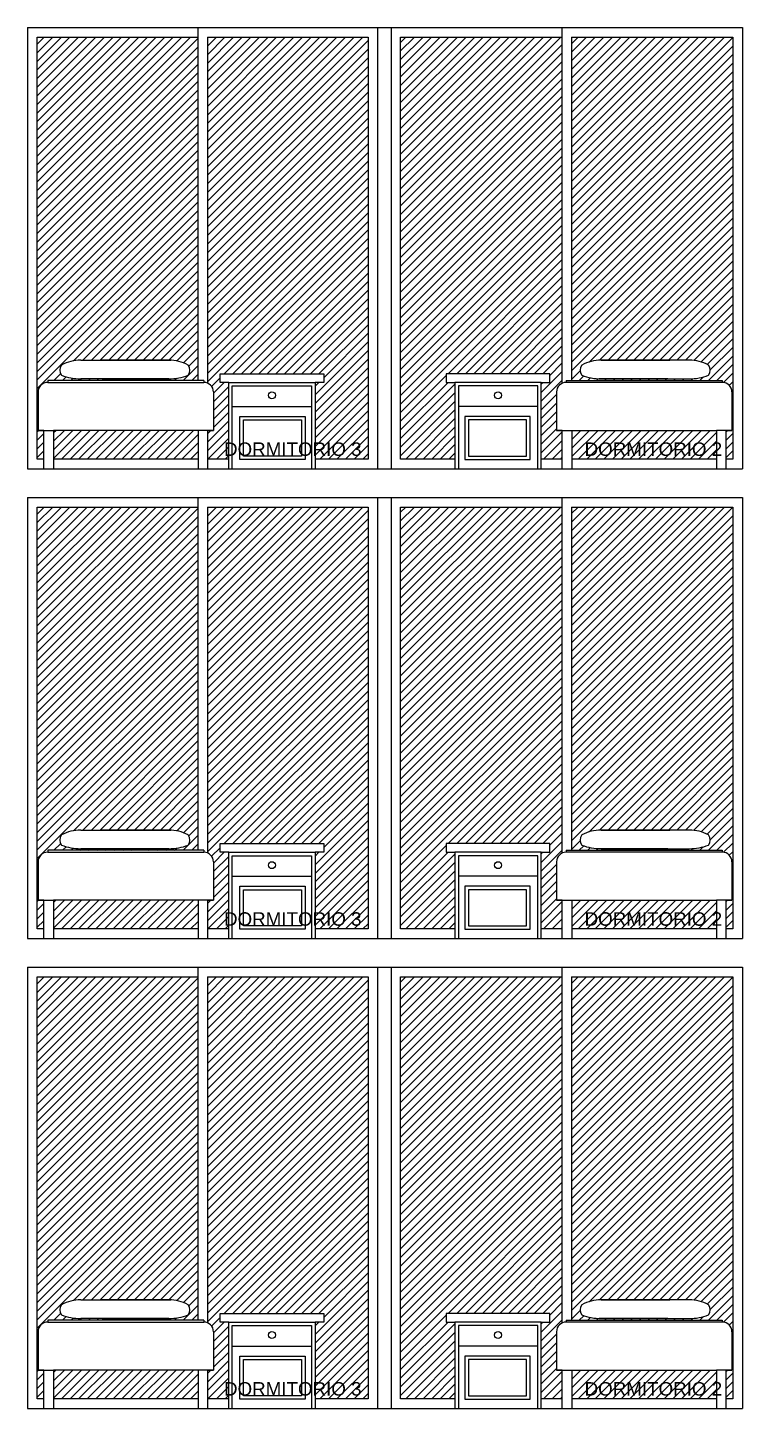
# Model space of a CAD drawing. Header units: millimetres. Extents: x 1217 to 2428, y 234 to 779.
# Drawn here: x 2255.97 to 2259.7, y 404.35 to 411.55 of the extents above; entities that cross this region are included whole.
import ezdxf

# ---------------------------------------------------------------- set-up
doc = ezdxf.new("R2010")
doc.units = ezdxf.units.MM
for name, color, linetype in [('0.1', 251, 'Continuous'), ('0.3', 6, 'Continuous'), ('MURO', 5, 'Continuous'), ('Texto', 1, 'Continuous')]:
    doc.layers.add(name, color=color, linetype=linetype)
doc.styles.get("Standard").update_dxf_attribs({"font": 'arial.ttf'})
pattern_1 = [(45, (422.33998, -292.823548), (-0.0224506403, 0.0224506403), [])]
pattern_2 = [(45, (422.33998, -290.373547), (-0.0224506403, 0.0224506403), [])]
pattern_3 = [(45, (422.33998, -287.923547), (-0.0224506403, 0.0224506403), [])]

msp = doc.modelspace()

# ---------------------------------------------------------------- hatches: boundary and pattern name
at = {"layer": '0.1', "ltscale": 3}
h = msp.add_hatch(dxfattribs=at)
h.set_pattern_fill('ANSI31', color=256, scale=0.01)
h.set_pattern_definition(pattern_3)
h.paths.add_polyline_path([(2257.07145, 411.50099), (2257.74959, 411.50099), (2257.74959, 409.30099), (2257.4732, 409.30099), (2257.4732, 409.70099), (2257.5182, 409.70099), (2257.5182, 409.74599), (2257.4732, 409.74599), (2257.07145, 409.74599)])
h.paths.add_polyline_path([(2256.912, 411.50099), (2257.07145, 411.50099), (2257.07145, 409.74599), (2256.9782, 409.74599), (2256.9782, 409.70099), (2257.0232, 409.70099), (2257.0232, 409.30099), (2256.91338, 409.30099), (2256.91338, 409.45099), (2256.94338, 409.45099), (2256.94338, 409.65099, 0.3063972), (2256.912, 409.6974)])
h.paths.add_polyline_path([(2256.02441, 411.50099), (2256.862, 411.50099), (2256.862, 409.71099), (2256.07897, 409.71099), (2256.07898, 409.70099, 0.4142136), (2256.02898, 409.65099), (2256.02898, 409.45099), (2256.05898, 409.45099), (2256.05898, 409.30099), (2256.02441, 409.30099)])
h.paths.add_polyline_path([(2256.15083, 409.73802, -0.340832), (2256.15083, 409.7911, -0.1255988), (2256.25178, 409.81687), (2256.71083, 409.81687, -0.1255988), (2256.81178, 409.7911, -0.340832), (2256.81178, 409.73802, -0.0910283), (2256.71083, 409.71948), (2256.25178, 409.71948, -0.0910283)], flags=16)
h.paths.add_polyline_path([(2256.10898, 409.45099), (2256.86338, 409.45099), (2256.86338, 409.30099), (2256.10898, 409.30099)])
h.paths.add_polyline_path([(2257.7347, 409.27919), (2256.98256, 409.27919), (2256.98256, 409.42344), (2257.7347, 409.42344)], flags=9)
h = msp.add_hatch(dxfattribs=at)
h.set_pattern_fill('ANSI31', color=256, scale=0.01)
h.set_pattern_definition(pattern_3)
h.paths.add_polyline_path([(2258.81057, 411.50099), (2259.65155, 411.50099), (2259.64698, 409.65099, 0.4142136), (2259.59698, 409.70099), (2259.59699, 409.71099), (2258.81057, 409.71099)])
h.paths.add_polyline_path([(2258.86418, 409.73802, -0.340832), (2258.86418, 409.7911, -0.1255988), (2258.96513, 409.81687), (2259.32258, 409.81687), (2259.42418, 409.81687, -0.1255988), (2259.52513, 409.7911, -0.340832), (2259.52513, 409.73802, -0.0910283), (2259.42418, 409.71948), (2258.96513, 409.71948, -0.0910283)], flags=16)
h.paths.add_polyline_path([(2258.81258, 409.45099), (2259.56698, 409.45099), (2259.56698, 409.30099), (2258.81258, 409.30099)])
h.paths.add_polyline_path([(2259.61698, 409.45099), (2259.64698, 409.45099), (2259.64698, 409.65099), (2259.65155, 411.50099), (2259.65155, 409.30099), (2259.61698, 409.30099)])
h.paths.add_polyline_path([(2257.91959, 411.50099), (2258.76057, 411.50099), (2258.76057, 409.69589, 0.2861952), (2258.73258, 409.65099), (2258.73258, 409.45099), (2258.76258, 409.45099), (2258.76258, 409.30099), (2258.65276, 409.30099), (2258.65276, 409.70099), (2258.69776, 409.70099), (2258.69776, 409.74599), (2258.20276, 409.74599), (2258.15776, 409.74599), (2258.15776, 409.70099), (2258.20276, 409.70099), (2258.20276, 409.30099), (2257.91959, 409.30099)])
h = msp.add_hatch(dxfattribs=at)
h.set_pattern_fill('ANSI31', color=256, scale=0.01)
h.set_pattern_definition(pattern_2)
h.paths.add_polyline_path([(2257.07145, 409.05099), (2257.74959, 409.05099), (2257.74959, 406.85099), (2257.4732, 406.85099), (2257.4732, 407.25099), (2257.5182, 407.25099), (2257.5182, 407.29599), (2257.4732, 407.29599), (2257.07145, 407.29599)])
h.paths.add_polyline_path([(2256.912, 409.05099), (2257.07145, 409.05099), (2257.07145, 407.29599), (2256.9782, 407.29599), (2256.9782, 407.25099), (2257.0232, 407.25099), (2257.0232, 406.85099), (2256.91338, 406.85099), (2256.91338, 407.00099), (2256.94338, 407.00099), (2256.94338, 407.20099, 0.3063972), (2256.912, 407.2474)])
h.paths.add_polyline_path([(2256.02441, 409.05099), (2256.862, 409.05099), (2256.862, 407.26099), (2256.07897, 407.26099), (2256.07898, 407.25099, 0.4142136), (2256.02898, 407.20099), (2256.02898, 407.00099), (2256.05898, 407.00099), (2256.05898, 406.85099), (2256.02441, 406.85099)])
h.paths.add_polyline_path([(2256.15083, 407.28802, -0.340832), (2256.15083, 407.3411, -0.1255988), (2256.25178, 407.36687), (2256.71083, 407.36687, -0.1255988), (2256.81178, 407.3411, -0.340832), (2256.81178, 407.28802, -0.0910283), (2256.71083, 407.26948), (2256.25178, 407.26948, -0.0910283)], flags=16)
h.paths.add_polyline_path([(2256.10898, 407.00099), (2256.86338, 407.00099), (2256.86338, 406.85099), (2256.10898, 406.85099)])
h.paths.add_polyline_path([(2257.7347, 406.82919), (2256.98256, 406.82919), (2256.98256, 406.97344), (2257.7347, 406.97344)], flags=9)
h = msp.add_hatch(dxfattribs=at)
h.set_pattern_fill('ANSI31', color=256, scale=0.01)
h.set_pattern_definition(pattern_2)
h.paths.add_polyline_path([(2258.81057, 409.05099), (2259.65155, 409.05099), (2259.64698, 407.20099, 0.4142136), (2259.59698, 407.25099), (2259.59699, 407.26099), (2258.81057, 407.26099)])
h.paths.add_polyline_path([(2258.86418, 407.28802, -0.340832), (2258.86418, 407.3411, -0.1255988), (2258.96513, 407.36687), (2259.32258, 407.36687), (2259.42418, 407.36687, -0.1255988), (2259.52513, 407.3411, -0.340832), (2259.52513, 407.28802, -0.0910283), (2259.42418, 407.26948), (2258.96513, 407.26948, -0.0910283)], flags=16)
h.paths.add_polyline_path([(2258.81258, 407.00099), (2259.56698, 407.00099), (2259.56698, 406.85099), (2258.81258, 406.85099)])
h.paths.add_polyline_path([(2259.61698, 407.00099), (2259.64698, 407.00099), (2259.64698, 407.20099), (2259.65155, 409.05099), (2259.65155, 406.85099), (2259.61698, 406.85099)])
h.paths.add_polyline_path([(2257.91959, 409.05099), (2258.76057, 409.05099), (2258.76057, 407.24589, 0.2861952), (2258.73258, 407.20099), (2258.73258, 407.00099), (2258.76258, 407.00099), (2258.76258, 406.85099), (2258.65276, 406.85099), (2258.65276, 407.25099), (2258.69776, 407.25099), (2258.69776, 407.29599), (2258.20276, 407.29599), (2258.15776, 407.29599), (2258.15776, 407.25099), (2258.20276, 407.25099), (2258.20276, 406.85099), (2257.91959, 406.85099)])
h = msp.add_hatch(dxfattribs=at)
h.set_pattern_fill('ANSI31', color=256, scale=0.01)
h.set_pattern_definition(pattern_1)
h.paths.add_polyline_path([(2257.07145, 406.60099), (2257.74959, 406.60099), (2257.74959, 404.40099), (2257.4732, 404.40099), (2257.4732, 404.80099), (2257.5182, 404.80099), (2257.5182, 404.84599), (2257.4732, 404.84599), (2257.07145, 404.84599)])
h.paths.add_polyline_path([(2256.912, 406.60099), (2257.07145, 406.60099), (2257.07145, 404.84599), (2256.9782, 404.84599), (2256.9782, 404.80099), (2257.0232, 404.80099), (2257.0232, 404.40099), (2256.91338, 404.40099), (2256.91338, 404.55099), (2256.94338, 404.55099), (2256.94338, 404.75099, 0.3063972), (2256.912, 404.7974)])
h.paths.add_polyline_path([(2256.02441, 406.60099), (2256.862, 406.60099), (2256.862, 404.81099), (2256.07897, 404.81099), (2256.07898, 404.80099, 0.4142136), (2256.02898, 404.75099), (2256.02898, 404.55099), (2256.05898, 404.55099), (2256.05898, 404.40099), (2256.02441, 404.40099)])
h.paths.add_polyline_path([(2256.15083, 404.83802, -0.340832), (2256.15083, 404.8911, -0.1255988), (2256.25178, 404.91687), (2256.71083, 404.91687, -0.1255988), (2256.81178, 404.8911, -0.340832), (2256.81178, 404.83802, -0.0910283), (2256.71083, 404.81948), (2256.25178, 404.81948, -0.0910283)], flags=16)
h.paths.add_polyline_path([(2256.10898, 404.55099), (2256.86338, 404.55099), (2256.86338, 404.40099), (2256.10898, 404.40099)])
h.paths.add_polyline_path([(2257.7347, 404.37919), (2256.98256, 404.37919), (2256.98256, 404.52344), (2257.7347, 404.52344)], flags=9)
h = msp.add_hatch(dxfattribs=at)
h.set_pattern_fill('ANSI31', color=256, scale=0.01)
h.set_pattern_definition(pattern_1)
h.paths.add_polyline_path([(2258.81057, 406.60099), (2259.65155, 406.60099), (2259.64698, 404.75099, 0.4142136), (2259.59698, 404.80099), (2259.59699, 404.81099), (2258.81057, 404.81099)])
h.paths.add_polyline_path([(2258.86418, 404.83802, -0.340832), (2258.86418, 404.8911, -0.1255988), (2258.96513, 404.91687), (2259.32258, 404.91687), (2259.42418, 404.91687, -0.1255988), (2259.52513, 404.8911, -0.340832), (2259.52513, 404.83802, -0.0910283), (2259.42418, 404.81948), (2258.96513, 404.81948, -0.0910283)], flags=16)
h.paths.add_polyline_path([(2258.81258, 404.55099), (2259.56698, 404.55099), (2259.56698, 404.40099), (2258.81258, 404.40099)])
h.paths.add_polyline_path([(2259.61698, 404.55099), (2259.64698, 404.55099), (2259.64698, 404.75099), (2259.65155, 406.60099), (2259.65155, 404.40099), (2259.61698, 404.40099)])
h.paths.add_polyline_path([(2257.91959, 406.60099), (2258.76057, 406.60099), (2258.76057, 404.79589, 0.2861952), (2258.73258, 404.75099), (2258.73258, 404.55099), (2258.76258, 404.55099), (2258.76258, 404.40099), (2258.65276, 404.40099), (2258.65276, 404.80099), (2258.69776, 404.80099), (2258.69776, 404.84599), (2258.20276, 404.84599), (2258.15776, 404.84599), (2258.15776, 404.80099), (2258.20276, 404.80099), (2258.20276, 404.40099), (2257.91959, 404.40099)])

# ---------------------------------------------------------------- linework, layer by layer
at = {"layer": '0.1', "linetype": 'ByBlock'}
for p, q in [((2256.89338, 409.71099, 0), (2256.07897, 409.71099, 0)), ((2256.07898, 409.70099, 0), (2256.89337, 409.70099, 0)), ((2258.78258, 409.71099, 0), (2259.59699, 409.71099, 0)), ((2259.59698, 409.70099, 0), (2258.78259, 409.70099, 0)), ((2256.02898, 409.65099, 0), (2256.02898, 409.45099, 0)), ((2256.94338, 409.65099, 0), (2256.94338, 409.45099, 0)), ((2258.73258, 409.65099, 0), (2258.73258, 409.45099, 0)), ((2259.64698, 409.65099, 0), (2259.64698, 409.45099, 0)), ((2256.02898, 409.45099, 0), (2256.10898, 409.45099, 0)), ((2256.05898, 409.45099, 0), (2256.02898, 409.45099, 0)), ((2256.05898, 409.25099, 0), (2256.05898, 409.45099, 0)), ((2256.94338, 409.45099, 0), (2256.10898, 409.45099, 0)), ((2256.10898, 409.45099, 0), (2256.10898, 409.25099, 0)), ((2256.94338, 409.45099, 0), (2256.86338, 409.45099, 0)), ((2256.91338, 409.45099, 0), (2256.94338, 409.45099, 0)), ((2256.91338, 409.25099, 0), (2256.91338, 409.45099, 0)), ((2258.73258, 409.45099, 0), (2258.81258, 409.45099, 0)), ((2258.73258, 409.45099, 0), (2259.56698, 409.45099, 0)), ((2258.76258, 409.45099, 0), (2258.73258, 409.45099, 0)), ((2258.76258, 409.25099, 0), (2258.76258, 409.45099, 0)), ((2259.56698, 409.45099, 0), (2259.56698, 409.25099, 0)), ((2259.64698, 409.45099, 0), (2259.56698, 409.45099, 0)), ((2259.61698, 409.45099, 0), (2259.64698, 409.45099, 0)), ((2259.61698, 409.25099, 0), (2259.61698, 409.45099, 0)), ((2256.89338, 407.26099, 0), (2256.07897, 407.26099, 0)), ((2256.07898, 407.25099, 0), (2256.89337, 407.25099, 0)), ((2258.78258, 407.26099, 0), (2259.59699, 407.26099, 0)), ((2259.59698, 407.25099, 0), (2258.78259, 407.25099, 0)), ((2256.02898, 407.20099, 0), (2256.02898, 407.00099, 0)), ((2256.94338, 407.20099, 0), (2256.94338, 407.00099, 0)), ((2258.73258, 407.20099, 0), (2258.73258, 407.00099, 0)), ((2259.64698, 407.20099, 0), (2259.64698, 407.00099, 0)), ((2256.02898, 407.00099, 0), (2256.10898, 407.00099, 0)), ((2256.05898, 407.00099, 0), (2256.02898, 407.00099, 0)), ((2256.05898, 406.80099, 0), (2256.05898, 407.00099, 0)), ((2256.94338, 407.00099, 0), (2256.10898, 407.00099, 0)), ((2256.10898, 407.00099, 0), (2256.10898, 406.80099, 0)), ((2256.94338, 407.00099, 0), (2256.86338, 407.00099, 0)), ((2256.91338, 407.00099, 0), (2256.94338, 407.00099, 0)), ((2256.91338, 406.80099, 0), (2256.91338, 407.00099, 0)), ((2258.73258, 407.00099, 0), (2258.81258, 407.00099, 0)), ((2258.73258, 407.00099, 0), (2259.56698, 407.00099, 0)), ((2258.76258, 407.00099, 0), (2258.73258, 407.00099, 0)), ((2258.76258, 406.80099, 0), (2258.76258, 407.00099, 0)), ((2259.56698, 407.00099, 0), (2259.56698, 406.80099, 0)), ((2259.64698, 407.00099, 0), (2259.56698, 407.00099, 0)), ((2259.61698, 407.00099, 0), (2259.64698, 407.00099, 0)), ((2259.61698, 406.80099, 0), (2259.61698, 407.00099, 0)), ((2256.89338, 404.81099, 0), (2256.07897, 404.81099, 0)), ((2256.07898, 404.80099, 0), (2256.89337, 404.80099, 0)), ((2258.78258, 404.81099, 0), (2259.59699, 404.81099, 0)), ((2259.59698, 404.80099, 0), (2258.78259, 404.80099, 0)), ((2256.02898, 404.75099, 0), (2256.02898, 404.55099, 0)), ((2256.94338, 404.75099, 0), (2256.94338, 404.55099, 0)), ((2258.73258, 404.75099, 0), (2258.73258, 404.55099, 0)), ((2259.64698, 404.75099, 0), (2259.64698, 404.55099, 0)), ((2256.02898, 404.55099, 0), (2256.10898, 404.55099, 0)), ((2256.05898, 404.55099, 0), (2256.02898, 404.55099, 0)), ((2256.05898, 404.35099, 0), (2256.05898, 404.55099, 0)), ((2256.94338, 404.55099, 0), (2256.10898, 404.55099, 0)), ((2256.10898, 404.55099, 0), (2256.10898, 404.35099, 0)), ((2256.94338, 404.55099, 0), (2256.86338, 404.55099, 0)), ((2256.91338, 404.55099, 0), (2256.94338, 404.55099, 0)), ((2256.91338, 404.35099, 0), (2256.91338, 404.55099, 0)), ((2258.73258, 404.55099, 0), (2258.81258, 404.55099, 0)), ((2258.73258, 404.55099, 0), (2259.56698, 404.55099, 0)), ((2258.76258, 404.55099, 0), (2258.73258, 404.55099, 0)), ((2258.76258, 404.35099, 0), (2258.76258, 404.55099, 0)), ((2259.56698, 404.55099, 0), (2259.56698, 404.35099, 0)), ((2259.64698, 404.55099, 0), (2259.56698, 404.55099, 0)), ((2259.61698, 404.55099, 0), (2259.64698, 404.55099, 0)), ((2259.61698, 404.35099, 0), (2259.61698, 404.55099, 0))]:
    msp.add_line(p, q, dxfattribs=at)
at = {"layer": '0.1'}
for p, q in [((2256.86338, 409.45099, 0), (2256.86338, 409.25099, 0)), ((2258.81258, 409.45099, 0), (2258.81258, 409.25099, 0)), ((2256.86338, 407.00099, 0), (2256.86338, 406.80099, 0)), ((2258.81258, 407.00099, 0), (2258.81258, 406.80099, 0)), ((2256.86338, 404.55099, 0), (2256.86338, 404.35099, 0)), ((2258.81258, 404.55099, 0), (2258.81258, 404.35099, 0))]:
    msp.add_line(p, q, dxfattribs=at)
at = {"layer": '0.1', "ltscale": 3, "elevation": 0}
for points in [[(2256.05898, 409.30099), (2256.02441, 409.30099), (2256.02441, 411.50099), (2256.862, 411.50099)], [(2256.862, 411.55099), (2256.862, 409.71099)], [(2256.912, 411.50099), (2257.74959, 411.50099), (2257.74959, 409.30099), (2257.4732, 409.30099)], [(2256.912, 411.50099), (2256.912, 409.6974)], [(2258.20276, 409.30099), (2257.91959, 409.30099), (2257.91959, 411.50099), (2258.76057, 411.50099)], [(2258.76057, 411.55099), (2258.76057, 409.69589)], [(2258.81057, 411.50099), (2259.65155, 411.50099), (2259.65155, 409.30099), (2259.61698, 409.30099)], [(2258.81057, 411.50099), (2258.81057, 409.71099)], [(2256.86338, 409.30099), (2256.10898, 409.30099)], [(2257.0232, 409.30099), (2256.91338, 409.30099)], [(2258.76258, 409.30099), (2258.65276, 409.30099)], [(2259.56698, 409.30099), (2258.81258, 409.30099)], [(2256.05898, 406.85099), (2256.02441, 406.85099), (2256.02441, 409.05099), (2256.862, 409.05099)], [(2256.862, 409.10099), (2256.862, 407.26099)], [(2256.912, 409.05099), (2257.74959, 409.05099), (2257.74959, 406.85099), (2257.4732, 406.85099)], [(2256.912, 409.05099), (2256.912, 407.2474)], [(2258.20276, 406.85099), (2257.91959, 406.85099), (2257.91959, 409.05099), (2258.76057, 409.05099)], [(2258.76057, 409.10099), (2258.76057, 407.24589)], [(2258.81057, 409.05099), (2259.65155, 409.05099), (2259.65155, 406.85099), (2259.61698, 406.85099)], [(2258.81057, 409.05099), (2258.81057, 407.26099)], [(2256.86338, 406.85099), (2256.10898, 406.85099)], [(2257.0232, 406.85099), (2256.91338, 406.85099)], [(2258.76258, 406.85099), (2258.65276, 406.85099)], [(2259.56698, 406.85099), (2258.81258, 406.85099)], [(2256.05898, 404.40099), (2256.02441, 404.40099), (2256.02441, 406.60099), (2256.862, 406.60099)], [(2256.862, 406.65099), (2256.862, 404.81099)], [(2256.912, 406.60099), (2257.74959, 406.60099), (2257.74959, 404.40099), (2257.4732, 404.40099)], [(2256.912, 406.60099), (2256.912, 404.7974)], [(2258.20276, 404.40099), (2257.91959, 404.40099), (2257.91959, 406.60099), (2258.76057, 406.60099)], [(2258.76057, 406.65099), (2258.76057, 404.79589)], [(2258.81057, 406.60099), (2259.65155, 406.60099), (2259.65155, 404.40099), (2259.61698, 404.40099)], [(2258.81057, 406.60099), (2258.81057, 404.81099)], [(2256.86338, 404.40099), (2256.10898, 404.40099)], [(2257.0232, 404.40099), (2256.91338, 404.40099)], [(2258.76258, 404.40099), (2258.65276, 404.40099)], [(2259.56698, 404.40099), (2258.81258, 404.40099)]]:
    msp.add_lwpolyline(points, dxfattribs=at)
at = {"layer": '0.1', "elevation": 0}
for points in [[(2256.25175, 409.81687), (2256.72058, 409.81687)], [(2256.71083, 409.81687), (2256.35338, 409.81687)], [(2259.42421, 409.81687), (2258.95538, 409.81687)], [(2258.96513, 409.81687), (2259.32258, 409.81687)], [(2256.71083, 409.71948), (2256.25177, 409.71948)], [(2256.36313, 409.71948), (2256.72058, 409.71948)], [(2259.31282, 409.71948), (2258.95538, 409.71948)], [(2258.96513, 409.71948), (2259.42419, 409.71948)], [(2256.25175, 407.36687), (2256.72058, 407.36687)], [(2256.71083, 407.36687), (2256.35338, 407.36687)], [(2259.42421, 407.36687), (2258.95538, 407.36687)], [(2258.96513, 407.36687), (2259.32258, 407.36687)], [(2256.71083, 407.26948), (2256.25177, 407.26948)], [(2256.36313, 407.26948), (2256.72058, 407.26948)], [(2259.31282, 407.26948), (2258.95538, 407.26948)], [(2258.96513, 407.26948), (2259.42419, 407.26948)], [(2256.25175, 404.91687), (2256.72058, 404.91687)], [(2256.71083, 404.91687), (2256.35338, 404.91687)], [(2259.42421, 404.91687), (2258.95538, 404.91687)], [(2258.96513, 404.91687), (2259.32258, 404.91687)], [(2256.71083, 404.81948), (2256.25177, 404.81948)], [(2256.36313, 404.81948), (2256.72058, 404.81948)], [(2259.31282, 404.81948), (2258.95538, 404.81948)], [(2258.96513, 404.81948), (2259.42419, 404.81948)]]:
    msp.add_lwpolyline(points, dxfattribs=at)
at = {"layer": '0.1', "linetype": 'ByBlock', "elevation": 0}
for points in [[(2256.07897, 409.71099), (2256.07898, 409.70099)], [(2256.89338, 409.71099), (2256.89337, 409.70099)], [(2257.0232, 409.70099), (2256.9782, 409.70099), (2256.9782, 409.74599), (2257.4732, 409.74599), (2257.5182, 409.74599), (2257.5182, 409.70099), (2257.4732, 409.70099)], [(2257.0232, 409.25099), (2257.0232, 409.70099), (2257.4732, 409.70099), (2257.4732, 409.25099)], [(2257.0412, 409.25099), (2257.0412, 409.68299), (2257.4552, 409.68299), (2257.4552, 409.25099)], [(2258.65276, 409.70099), (2258.69776, 409.70099), (2258.69776, 409.74599), (2258.20276, 409.74599), (2258.15776, 409.74599), (2258.15776, 409.70099), (2258.20276, 409.70099)], [(2258.65276, 409.25099), (2258.65276, 409.70099), (2258.20276, 409.70099), (2258.20276, 409.25099)], [(2258.63476, 409.25099), (2258.63476, 409.68299), (2258.22076, 409.68299), (2258.22076, 409.25099)], [(2258.78258, 409.71099), (2258.78259, 409.70099)], [(2259.59699, 409.71099), (2259.59698, 409.70099)], [(2257.0412, 409.57609), (2257.4552, 409.57609)], [(2258.63476, 409.57609), (2258.22076, 409.57609)], [(2256.07897, 407.26099), (2256.07898, 407.25099)], [(2256.89338, 407.26099), (2256.89337, 407.25099)], [(2257.0232, 407.25099), (2256.9782, 407.25099), (2256.9782, 407.29599), (2257.4732, 407.29599), (2257.5182, 407.29599), (2257.5182, 407.25099), (2257.4732, 407.25099)], [(2257.0232, 406.80099), (2257.0232, 407.25099), (2257.4732, 407.25099), (2257.4732, 406.80099)], [(2257.0412, 406.80099), (2257.0412, 407.23299), (2257.4552, 407.23299), (2257.4552, 406.80099)], [(2258.65276, 407.25099), (2258.69776, 407.25099), (2258.69776, 407.29599), (2258.20276, 407.29599), (2258.15776, 407.29599), (2258.15776, 407.25099), (2258.20276, 407.25099)], [(2258.65276, 406.80099), (2258.65276, 407.25099), (2258.20276, 407.25099), (2258.20276, 406.80099)], [(2258.63476, 406.80099), (2258.63476, 407.23299), (2258.22076, 407.23299), (2258.22076, 406.80099)], [(2258.78258, 407.26099), (2258.78259, 407.25099)], [(2259.59699, 407.26099), (2259.59698, 407.25099)], [(2257.0412, 407.12609), (2257.4552, 407.12609)], [(2258.63476, 407.12609), (2258.22076, 407.12609)], [(2256.07897, 404.81099), (2256.07898, 404.80099)], [(2256.89338, 404.81099), (2256.89337, 404.80099)], [(2257.0232, 404.80099), (2256.9782, 404.80099), (2256.9782, 404.84599), (2257.4732, 404.84599), (2257.5182, 404.84599), (2257.5182, 404.80099), (2257.4732, 404.80099)], [(2257.0232, 404.35099), (2257.0232, 404.80099), (2257.4732, 404.80099), (2257.4732, 404.35099)], [(2258.65276, 404.80099), (2258.69776, 404.80099), (2258.69776, 404.84599), (2258.20276, 404.84599), (2258.15776, 404.84599), (2258.15776, 404.80099), (2258.20276, 404.80099)], [(2258.65276, 404.35099), (2258.65276, 404.80099), (2258.20276, 404.80099), (2258.20276, 404.35099)], [(2258.78258, 404.81099), (2258.78259, 404.80099)], [(2259.59699, 404.81099), (2259.59698, 404.80099)], [(2257.0412, 404.35099), (2257.0412, 404.78299), (2257.4552, 404.78299), (2257.4552, 404.35099)], [(2258.63476, 404.35099), (2258.63476, 404.78299), (2258.22076, 404.78299), (2258.22076, 404.35099)], [(2257.0412, 404.67609), (2257.4552, 404.67609)], [(2258.63476, 404.67609), (2258.22076, 404.67609)]]:
    msp.add_lwpolyline(points, dxfattribs=at)
for points in [[(2257.0818, 409.52377), (2257.42104, 409.52377), (2257.42104, 409.299), (2257.0818, 409.299)], [(2257.0998, 409.50577), (2257.40304, 409.50577), (2257.40304, 409.317), (2257.0998, 409.317)], [(2258.59416, 409.52377), (2258.25492, 409.52377), (2258.25492, 409.299), (2258.59416, 409.299)], [(2258.57616, 409.50577), (2258.27292, 409.50577), (2258.27292, 409.317), (2258.57616, 409.317)], [(2257.0818, 407.07377), (2257.42104, 407.07377), (2257.42104, 406.849), (2257.0818, 406.849)], [(2257.0998, 407.05577), (2257.40304, 407.05577), (2257.40304, 406.867), (2257.0998, 406.867)], [(2258.59416, 407.07377), (2258.25492, 407.07377), (2258.25492, 406.849), (2258.59416, 406.849)], [(2258.57616, 407.05577), (2258.27292, 407.05577), (2258.27292, 406.867), (2258.57616, 406.867)], [(2257.0818, 404.62377), (2257.42104, 404.62377), (2257.42104, 404.399), (2257.0818, 404.399)], [(2257.0998, 404.60577), (2257.40304, 404.60577), (2257.40304, 404.417), (2257.0998, 404.417)], [(2258.59416, 404.62377), (2258.25492, 404.62377), (2258.25492, 404.399), (2258.59416, 404.399)], [(2258.57616, 404.60577), (2258.27292, 404.60577), (2258.27292, 404.417), (2258.57616, 404.417)]]:
    msp.add_lwpolyline(points, close=True, dxfattribs=at)
at = {"layer": '0.1', "linetype": 'ByBlock'}
for centre in [(2257.2482, 409.63356, 0), (2258.42776, 409.63356, 0), (2257.2482, 407.18356, 0), (2258.42776, 407.18356, 0), (2257.2482, 404.73356, 0), (2258.42776, 404.73356, 0)]:
    msp.add_circle(centre, 0.01818, dxfattribs=at)
at = {"layer": '0.1'}
for centre, radius, start, end in [((2256.18524, 409.76456, 0), 0.04346, 142.358497, 217.641503), ((2256.25178, 409.60621, 0), 0.21066, 90, 118.635178), ((2256.71083, 409.60621, 0), 0.21066, 61.364822, 90), ((2256.77736, 409.76456, 0), 0.04346, 322.358497, 37.641503), ((2258.89859, 409.76456, 0), 0.04346, 142.358497, 217.641503), ((2258.96513, 409.60621, 0), 0.21066, 90, 118.635178), ((2259.42418, 409.60621, 0), 0.21066, 61.364822, 90), ((2259.49072, 409.76456, 0), 0.04346, 322.358497, 37.641503), ((2256.25178, 410.00371, 0), 0.28423, 249.195199, 270), ((2256.71083, 410.00371, 0), 0.28423, 270, 290.804801), ((2258.96513, 410.00371, 0), 0.28423, 249.195199, 270), ((2259.42418, 410.00371, 0), 0.28423, 270, 290.804801), ((2256.18524, 407.31456, 0), 0.04346, 142.358497, 217.641503), ((2256.25178, 407.15621, 0), 0.21066, 90, 118.635178), ((2256.71083, 407.15621, 0), 0.21066, 61.364822, 90), ((2256.77736, 407.31456, 0), 0.04346, 322.358497, 37.641503), ((2258.89859, 407.31456, 0), 0.04346, 142.358497, 217.641503), ((2258.96513, 407.15621, 0), 0.21066, 90, 118.635178), ((2259.42418, 407.15621, 0), 0.21066, 61.364822, 90), ((2259.49072, 407.31456, 0), 0.04346, 322.358497, 37.641503), ((2256.25178, 407.55371, 0), 0.28423, 249.195199, 270), ((2256.71083, 407.55371, 0), 0.28423, 270, 290.804801), ((2258.96513, 407.55371, 0), 0.28423, 249.195199, 270), ((2259.42418, 407.55371, 0), 0.28423, 270, 290.804801), ((2256.18524, 404.86456, 0), 0.04346, 142.358497, 217.641503), ((2256.25178, 404.70621, 0), 0.21066, 90, 118.635178), ((2256.71083, 404.70621, 0), 0.21066, 61.364822, 90), ((2256.77736, 404.86456, 0), 0.04346, 322.358497, 37.641503), ((2258.89859, 404.86456, 0), 0.04346, 142.358497, 217.641503), ((2258.96513, 404.70621, 0), 0.21066, 90, 118.635178), ((2259.42418, 404.70621, 0), 0.21066, 61.364822, 90), ((2259.49072, 404.86456, 0), 0.04346, 322.358497, 37.641503), ((2256.25178, 405.10371, 0), 0.28423, 249.195199, 270), ((2256.71083, 405.10371, 0), 0.28423, 270, 290.804801), ((2258.96513, 405.10371, 0), 0.28423, 249.195199, 270), ((2259.42418, 405.10371, 0), 0.28423, 270, 290.804801)]:
    msp.add_arc(centre, radius, start, end, dxfattribs=at)
at = {"layer": '0.1', "linetype": 'ByBlock'}
for centre, start, end in [((2256.07898, 409.65099, 0), 90, 180), ((2256.89338, 409.65099, 0), 0, 90), ((2258.78258, 409.65099, 0), 90, 180), ((2259.59698, 409.65099, 0), 0, 90), ((2256.07898, 407.20099, 0), 90, 180), ((2256.89338, 407.20099, 0), 0, 90), ((2258.78258, 407.20099, 0), 90, 180), ((2259.59698, 407.20099, 0), 0, 90), ((2256.07898, 404.75099, 0), 90, 180), ((2256.89338, 404.75099, 0), 0, 90), ((2258.78258, 404.75099, 0), 90, 180), ((2259.59698, 404.75099, 0), 0, 90)]:
    msp.add_arc(centre, 0.05, start, end, dxfattribs=at)
at = {"layer": '0.3', "elevation": 0}
for points in [[(2257.79959, 411.55099), (2257.79959, 409.25099)], [(2257.86959, 411.55099), (2257.86959, 409.25099)], [(2257.79959, 409.10099), (2257.79959, 406.80099)], [(2257.86959, 409.10099), (2257.86959, 406.80099)], [(2257.79959, 406.65099), (2257.79959, 404.35099)], [(2257.86959, 406.65099), (2257.86959, 404.35099)]]:
    msp.add_lwpolyline(points, dxfattribs=at)
at = {"layer": 'MURO', "ltscale": 3, "elevation": 0}
for points in [[(2255.97441, 411.55099), (2255.97441, 409.25099)], [(2255.97441, 411.55099), (2259.70155, 411.55099)], [(2259.70155, 411.55099), (2259.70155, 409.25099)], [(2255.97441, 409.25099), (2259.70155, 409.25099)], [(2255.97441, 409.10099), (2255.97441, 406.80099)], [(2255.97441, 409.10099), (2259.70155, 409.10099)], [(2259.70155, 409.10099), (2259.70155, 406.80099)], [(2255.97441, 406.80099), (2259.70155, 406.80099)], [(2255.97441, 406.65099), (2255.97441, 404.35099)], [(2255.97441, 406.65099), (2259.70155, 406.65099)], [(2259.70155, 406.65099), (2259.70155, 404.35099)], [(2255.97441, 404.35099), (2259.70155, 404.35099)]]:
    msp.add_lwpolyline(points, dxfattribs=at)

# ---------------------------------------------------------------- texts
at = {"layer": 'Texto', "char_height": 0.07, "width": 1.0223839, "attachment_point": 5}
for s, insert in [('DORMITORIO 3', (2257.35708, 409.35241, 0)), ('DORMITORIO 2', (2259.23742, 409.35241, 0)), ('DORMITORIO 3', (2257.35708, 406.90241, 0)), ('DORMITORIO 2', (2259.23742, 406.90241, 0)), ('DORMITORIO 3', (2257.35708, 404.45241, 0)), ('DORMITORIO 2', (2259.23742, 404.45241, 0))]:
    msp.add_mtext(s, dxfattribs=dict(at, insert=insert))

doc.saveas('drawing.dxf')
